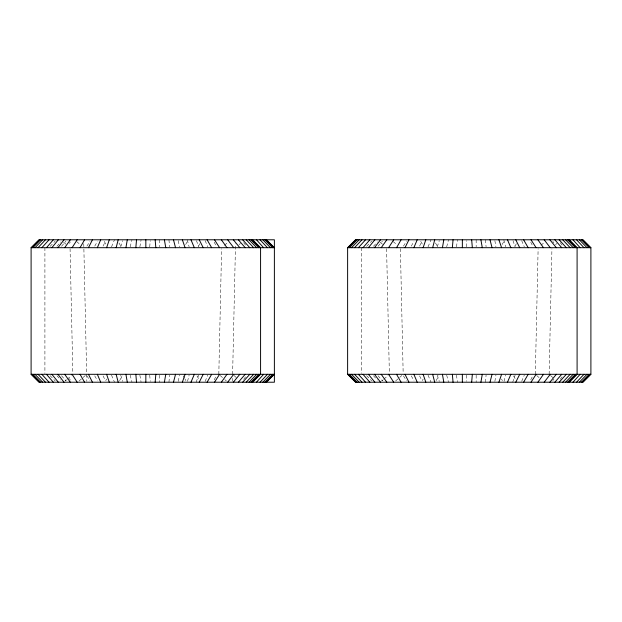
<?xml version="1.0" encoding="UTF-8"?>
<svg xmlns="http://www.w3.org/2000/svg" width="622" height="622" viewBox="0 0 622 622"><rect width="100%" height="100%" fill="white"/><g stroke="black" fill="none" stroke-linecap="round" stroke-linejoin="round"><path stroke-width="0.47" stroke-dasharray="3.11 2.33" d="M218.812 374.304L221.603 248.66M232.465 381.247L232.527 378.339M232.62 374.304L235.52 243.661M535.332 374.304L538.123 248.66M549.14 374.304L551.932 248.66M149.723 246.817L150.26 240.66M168.951 382.219L169.565 375.183M466.236 246.817L466.772 240.66M485.471 382.219L486.085 375.183M139.872 246.817L141.093 239.781M178.343 381.34L179.416 375.183M456.392 246.817L457.613 239.781M494.863 381.34L495.936 375.183M130.177 246.817L131.996 239.781M187.517 381.34L189.111 375.183M446.697 246.817L448.516 239.781M504.038 381.34L505.632 375.183M120.699 246.817L122.806 240.66M196.179 382.219L198.589 375.183M437.219 246.817L439.326 240.66M512.699 382.219L515.102 375.183M111.525 246.817L114.502 239.781M205.159 381.34L207.764 375.183M428.045 246.817L431.023 239.781M521.679 381.34L524.284 375.183M103.065 246.118L105.445 241.367M214.24 379.84L216.223 375.882M419.586 246.118L421.965 241.367M530.76 379.84L532.735 375.882M105.763 380.633L106.665 379.055M119.572 380.633L122.262 375.882M422.284 380.633L423.178 379.055M436.092 380.633L438.782 375.882M94.738 246.118L97.467 241.367M411.259 246.118L413.988 241.367M185.597 244.532L187.455 241.367M198.472 246.118L199.864 243.738M502.109 244.532L503.976 241.367M514.985 246.118L516.384 243.738M86.909 246.118L89.965 241.367M403.429 246.118L406.485 241.367M552.81 380.633L553.93 379.055M243.676 379.342L246.436 375.742M560.197 379.342L562.957 375.742M69.197 243.381L70.372 241.942M61.524 246.258L65.893 241.219M378.044 246.258L382.406 241.219M56.96 246.258L60.878 241.942M373.48 246.258L377.398 241.942M50.094 246.374L55.195 241.103M366.607 246.374L371.707 241.103M65.279 380.998L66.655 379.785M67.347 379.171L71.483 375.525M79.087 380.998L85.292 375.525M381.799 380.998L383.175 379.785M383.867 379.171L388.004 375.525M395.6 380.998L401.812 375.525M224.495 245.262L228.072 242.215M239.019 244.656L240.45 243.435M541.008 245.262L544.592 242.215M555.532 244.656L556.97 243.435M393.205 241.608L396.789 244.656M380.12 242.215L383.704 245.262M76.693 241.608L80.277 244.656M63.599 242.215L67.184 245.262M550.517 375.525L553.961 378.565M536.708 375.525L539.468 377.958M233.996 375.525L237.448 378.565M220.188 375.525L224.332 379.171M225.016 379.785L226.4 380.998M366.607 375.626L371.707 380.897M50.094 375.626L55.195 380.897M373.48 375.742L377.398 380.058M56.96 375.742L60.878 380.058M378.044 375.742L382.406 380.781M61.524 375.742L65.893 380.781M69.197 378.619L70.372 380.058M560.197 242.658L562.957 246.258M243.676 242.658L246.436 246.258M552.81 241.367L553.93 242.945M403.429 375.882L406.485 380.633M86.909 375.882L89.965 380.633M435.47 242.945L437.336 246.118M420.736 241.367L422.602 244.532M118.957 242.945L120.816 246.118M104.216 241.367L106.082 244.532M411.259 375.882L413.988 380.633M94.738 375.882L97.467 380.633M513.547 375.882L515.335 379.055M501.534 379.055L502.428 380.633M197.026 375.882L198.822 379.055M183.218 375.882L184.563 378.262M185.014 379.055L185.908 380.633M530.76 242.16L532.735 246.118M419.586 375.882L421.965 380.633M214.24 242.16L216.223 246.118M103.065 375.882L105.445 380.633M521.679 240.66L524.284 246.817M428.045 375.183L431.023 382.219M205.159 240.66L207.764 246.817M111.525 375.183L114.502 382.219M512.994 240.66L515.102 246.817M437.219 375.183L439.326 381.34M196.482 240.66L198.589 246.817M120.699 375.183L122.806 381.34M503.812 239.781L505.632 246.817M446.697 375.183L448.516 382.219M187.292 239.781L189.111 246.817M130.177 375.183L131.996 382.219M494.863 240.66L495.936 246.817M456.392 375.183L457.613 382.219M178.343 240.66L179.416 246.817M139.872 375.183L141.093 382.219M485.471 239.781L486.085 246.817M466.236 375.183L466.772 381.34M168.951 239.781L169.565 246.817M149.723 375.183L150.26 381.34M400.397 248.66L403.165 373.34M386.589 248.66L389.356 373.34M83.768 243.661L86.823 381.247M70.068 248.66L72.844 373.34M476.164 239.781L476.164 246.817M476.164 375.183L476.164 382.219M361.421 247.696L361.421 373.34M159.644 239.781L159.644 246.817M159.644 375.183L159.644 382.219M44.908 247.696L44.908 373.495"/><path stroke-width="0.93" d="M135.837 247.696L136.529 239.781M155.15 382.219L155.834 374.304M452.357 247.696L453.049 239.781M471.663 382.219L472.355 374.304M125.916 247.696L127.292 239.781M164.387 382.219L165.763 374.304M442.429 247.696L443.805 239.781M480.907 382.219L482.283 374.304M116.143 247.696L118.188 239.781M173.484 382.219L175.536 374.304M432.663 247.696L434.708 239.781M490.004 382.219L492.049 374.304M106.595 247.696L109.301 239.781M182.37 382.219L185.084 374.304M423.115 247.696L425.821 239.781M498.891 382.219L501.596 374.304M97.351 247.696L100.694 239.781M190.977 382.219L194.328 374.304M413.863 247.696L417.214 239.781M507.498 382.219L510.849 374.304M88.472 247.696L92.429 239.781M199.25 382.219L203.207 374.304M404.984 247.696L408.949 239.781M515.762 382.219L519.728 374.304M80.028 247.696L84.569 239.781M207.103 382.219L211.651 374.304M396.548 247.696L401.089 239.781M523.623 382.219L528.164 374.304M72.082 247.696L77.175 239.781M214.497 382.219L219.589 374.304M388.602 247.696L393.695 239.781M531.017 382.219L536.11 374.304M64.704 247.696L70.309 239.781M221.37 382.219L226.968 374.304M381.224 247.696L386.822 239.781M537.89 382.219L543.488 374.304M57.947 247.696L64.012 239.781M227.668 382.219L233.732 374.304M374.46 247.696L380.532 239.781M544.18 382.219L550.252 374.304M51.851 247.696L58.336 239.781M233.336 382.219L239.828 374.304M368.372 247.696L374.856 239.781M549.856 382.219L556.34 374.304M46.471 247.696L53.329 239.781M238.343 382.219L245.2 374.304M362.991 247.696L369.849 239.781M252.151 382.219L254.025 380.058M554.863 382.219L561.72 374.304M568.671 382.219L570.537 380.058M41.853 247.696L49.029 239.781M358.365 247.696L365.549 239.781M242.65 382.219L249.826 374.304M256.451 382.219L263.635 374.304M559.162 382.219L566.347 374.304M572.971 382.219L580.147 374.304M38.02 247.696L45.46 239.781M354.54 247.696L361.981 239.781M246.211 382.219L253.659 374.304M260.019 382.219L267.46 374.304M562.731 382.219L570.172 374.304M576.54 382.219L583.98 374.304M35.011 247.696L42.661 239.781M351.531 247.696L359.182 239.781M249.018 382.219L256.668 374.304M262.818 382.219L270.469 374.304M565.53 382.219L573.181 374.304M579.339 382.219L586.989 374.304M32.842 247.696L40.64 239.781M349.362 247.696L357.16 239.781M251.031 382.219L258.83 374.304M264.84 382.219L272.638 374.304M567.552 382.219L575.35 374.304M581.36 382.219L589.158 374.304M31.535 247.696L39.427 239.781M348.056 247.696L355.947 239.781M252.252 382.219L260.136 374.304M266.053 382.219L273.944 374.304M568.765 382.219L576.656 374.304M582.573 382.219L590.465 374.304M31.1 247.696L39.023 239.781L274.38 239.781L274.38 382.219L39.023 382.219L31.1 374.304L31.1 247.696L274.38 247.696L266.465 239.781M347.62 247.696L355.535 239.781L582.977 239.781L590.9 247.696L590.9 374.304L582.977 382.219L355.535 382.219L347.62 374.304L347.62 247.696L590.9 247.696M252.656 382.219L260.579 374.304L260.579 247.696L252.656 239.781M266.465 382.219L274.38 374.304L31.1 374.304M569.177 382.219L577.092 374.304L577.092 247.696L569.177 239.781M347.62 374.304L590.9 374.304M582.573 239.781L590.465 247.696M568.765 239.781L576.656 247.696M266.053 239.781L273.944 247.696M252.252 239.781L260.136 247.696M348.056 374.304L355.947 382.219M31.535 374.304L39.427 382.219M581.36 239.781L589.158 247.696M567.552 239.781L575.35 247.696M264.84 239.781L272.638 247.696M251.031 239.781L258.83 247.696M349.362 374.304L357.16 382.219M32.842 374.304L40.64 382.219M579.339 239.781L586.989 247.696M565.53 239.781L573.181 247.696M262.818 239.781L270.469 247.696M249.018 239.781L256.668 247.696M351.531 374.304L359.182 382.219M35.011 374.304L42.661 382.219M576.54 239.781L583.98 247.696M562.731 239.781L570.172 247.696M260.019 239.781L267.46 247.696M246.211 239.781L253.659 247.696M354.54 374.304L361.981 382.219M38.02 374.304L45.46 382.219M572.971 239.781L580.147 247.696M559.162 239.781L566.347 247.696M256.451 239.781L263.635 247.696M242.65 239.781L249.826 247.696M358.365 374.304L365.549 382.219M41.853 374.304L49.029 382.219M568.671 239.781L570.537 241.942M554.863 239.781L561.72 247.696M252.151 239.781L254.025 241.942M362.991 374.304L369.849 382.219M238.343 239.781L245.2 247.696M46.471 374.304L53.329 382.219M549.856 239.781L556.34 247.696M368.372 374.304L374.856 382.219M233.336 239.781L239.828 247.696M51.851 374.304L58.336 382.219M544.18 239.781L550.252 247.696M374.46 374.304L380.532 382.219M227.668 239.781L233.732 247.696M57.947 374.304L64.012 382.219M537.89 239.781L543.488 247.696M381.224 374.304L386.822 382.219M221.37 239.781L226.968 247.696M64.704 374.304L70.309 382.219M531.017 239.781L536.11 247.696M388.602 374.304L393.695 382.219M214.497 239.781L219.589 247.696M72.082 374.304L77.175 382.219M523.623 239.781L528.164 247.696M396.548 374.304L401.089 382.219M207.103 239.781L211.651 247.696M80.028 374.304L84.569 382.219M515.762 239.781L519.728 247.696M404.984 374.304L408.949 382.219M199.25 239.781L203.207 247.696M88.472 374.304L92.429 382.219M507.498 239.781L510.849 247.696M413.863 374.304L417.214 382.219M190.977 239.781L194.328 247.696M97.351 374.304L100.694 382.219M498.891 239.781L501.596 247.696M423.115 374.304L425.821 382.219M182.37 239.781L185.084 247.696M106.595 374.304L109.301 382.219M490.004 239.781L492.049 247.696M432.663 374.304L434.708 382.219M173.484 239.781L175.536 247.696M116.143 374.304L118.188 382.219M480.907 239.781L482.283 247.696M442.429 374.304L443.805 382.219M164.387 239.781L165.763 247.696M125.916 374.304L127.292 382.219M471.663 239.781L472.355 247.696M452.357 374.304L453.049 382.219M155.15 239.781L155.834 247.696M135.837 374.304L136.529 382.219M462.356 239.781L462.356 247.696M462.356 374.304L462.356 382.219M145.836 239.781L145.836 247.696M145.836 374.304L145.836 382.219"/></g></svg>
